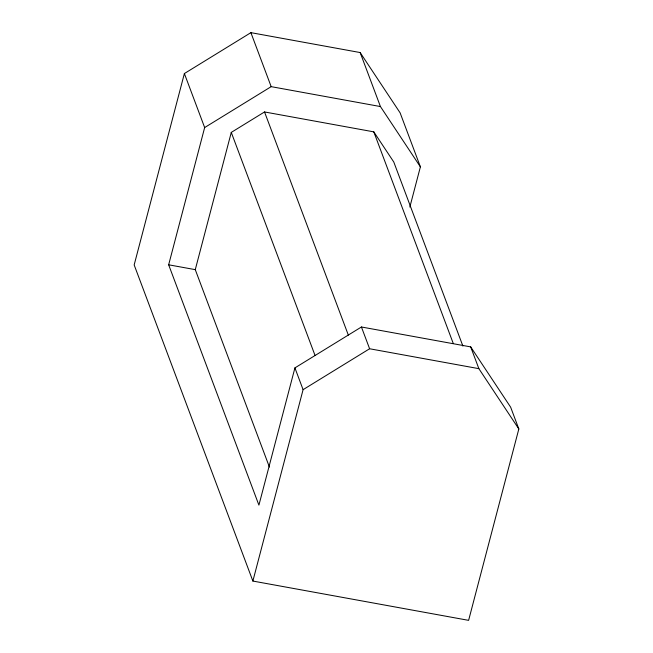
<?xml version="1.0" encoding="UTF-8"?>
<svg xmlns="http://www.w3.org/2000/svg" width="653" height="653" viewBox="0 0 653 653"><rect width="100%" height="100%" fill="white"/><g stroke="black" fill="none" stroke-linecap="round" stroke-linejoin="round"><path stroke-width="0.98" d="M184.383 73.552L134.167 264.938L252.882 581.056L468.617 620.35L518.833 428.964L510.654 407.194L470.691 346.89L361.427 326.99L294.919 367.892L258.914 505.136L168.654 264.8L204.658 127.555L184.383 73.552L250.891 32.65L360.154 52.55L400.118 112.855L420.393 166.85L409.847 207.05M269.411 467.066L195.271 269.648L231.276 132.404L264.53 111.949L373.794 131.857L393.775 162.001L462.904 346.074M252.882 581.056L303.09 389.67L294.919 367.892M204.658 127.555L271.175 86.653L380.43 106.553L420.393 166.85M303.09 389.67L369.606 348.759L478.869 368.659L518.833 428.964M168.654 264.8L195.271 269.648M360.154 52.55L380.43 106.553M470.691 346.89L478.869 368.659M373.794 131.857L453.304 343.584M250.891 32.65L271.175 86.653M361.427 326.99L369.606 348.759M264.53 111.949L348.343 335.12M231.276 132.404L315.089 355.575"/></g></svg>
